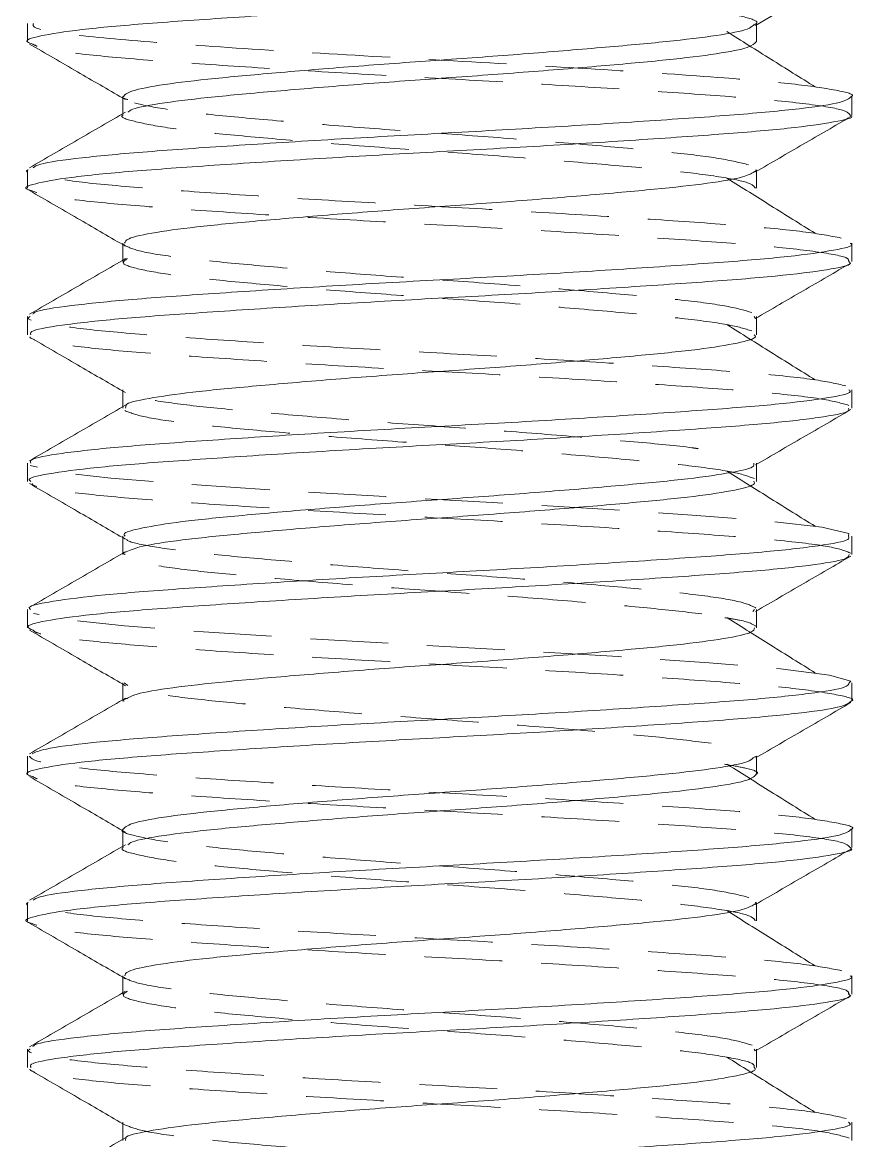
# Model space of a CAD drawing. Header units: feet. Extents: x 3965 to 4565, y 17056 to 17261.
# Drawn here: x 4393.554 to 4396.229, y 17164.138 to 17167.729 of the extents above; entities that cross this region are included whole.
import ezdxf

# ---------------------------------------------------------------- set-up
doc = ezdxf.new("R2010")
doc.units = ezdxf.units.FT
doc.header["$MEASUREMENT"] = 0
doc.linetypes.add('HIDDEN', pattern=[0.375, 0.25, -0.125])

msp = doc.modelspace()

# ---------------------------------------------------------------- linework, layer by layer
at = {"color": 7, "linetype": 'Continuous', "lineweight": 15}
for p, q in [((4395.9079, 17167.7188), (4395.9886, 17167.7657)), ((4393.5711, 17167.7249), (4393.5711, 17167.6662)), ((4395.9116, 17167.6662), (4395.9116, 17167.721)), ((4393.8767, 17167.4898), (4393.8767, 17167.4354)), ((4396.2172, 17167.431), (4396.2172, 17167.4897)), ((4393.5711, 17167.2546), (4393.5711, 17167.1958)), ((4395.9116, 17167.1958), (4395.9116, 17167.2506)), ((4393.8767, 17167.0194), (4393.8767, 17166.965)), ((4396.2172, 17166.9606), (4396.2172, 17167.0194)), ((4393.5711, 17166.7842), (4393.5711, 17166.7254)), ((4395.9116, 17166.7254), (4395.9116, 17166.7802)), ((4393.8767, 17166.5489), (4393.8767, 17166.4946)), ((4396.2172, 17166.4901), (4396.2172, 17166.549)), ((4393.5711, 17166.3138), (4393.5711, 17166.2549)), ((4395.9116, 17166.2549), (4395.9116, 17166.3098)), ((4393.8767, 17166.0785), (4393.8767, 17166.0242)), ((4396.2172, 17166.0197), (4396.2172, 17166.0785)), ((4393.5711, 17165.8433), (4393.5711, 17165.7845)), ((4395.9116, 17165.7845), (4395.9116, 17165.8393)), ((4393.8767, 17165.6081), (4393.8767, 17165.5538)), ((4396.2172, 17165.5493), (4396.2172, 17165.6081)), ((4393.5711, 17165.3729), (4393.5711, 17165.3142)), ((4395.9116, 17165.3141), (4395.9116, 17165.3689)), ((4393.8767, 17165.1377), (4393.8767, 17165.0834)), ((4396.2172, 17165.079), (4396.2172, 17165.1377)), ((4393.5711, 17164.9026), (4393.5711, 17164.8438)), ((4395.9116, 17164.8437), (4395.9116, 17164.8985)), ((4393.8767, 17164.6673), (4393.8767, 17164.613)), ((4396.2172, 17164.6086), (4396.2172, 17164.6674)), ((4393.5711, 17164.4322), (4393.5711, 17164.3733)), ((4395.9116, 17164.3733), (4395.9116, 17164.4281)), ((4393.8767, 17164.1969), (4393.8767, 17164.1426)), ((4396.2172, 17164.1381), (4396.2172, 17164.197))]:
    msp.add_line(p, q, dxfattribs=at)
at = {"color": 7, "linetype": 'HIDDEN', "lineweight": 0}
for p, q in [((4395.9116, 17167.721), (4395.9116, 17167.725)), ((4393.8767, 17167.4853), (4393.885, 17167.4805)), ((4393.8767, 17167.4354), (4393.8767, 17167.431)), ((4395.9116, 17167.2506), (4395.9116, 17167.2546)), ((4395.819, 17167.2267), (4395.8161, 17167.2286)), ((4393.8767, 17167.0149), (4393.885, 17167.0101)), ((4393.8767, 17166.965), (4393.8767, 17166.9606)), ((4395.9076, 17166.778), (4395.904, 17166.7841)), ((4395.9116, 17166.7802), (4395.9116, 17166.7842)), ((4393.8767, 17166.5445), (4393.885, 17166.5397)), ((4393.8767, 17166.4946), (4393.8767, 17166.4901)), ((4393.8851, 17166.4902), (4393.8872, 17166.4995)), ((4395.9021, 17166.3076), (4395.9031, 17166.3137)), ((4395.9116, 17166.3098), (4395.9116, 17166.3137)), ((4395.8178, 17166.2867), (4395.8161, 17166.2877)), ((4393.8767, 17166.0741), (4393.885, 17166.0692)), ((4393.8767, 17166.0242), (4393.8767, 17166.0197)), ((4395.819, 17165.8155), (4395.8161, 17165.8173)), ((4395.8997, 17165.8372), (4395.9051, 17165.8433)), ((4395.9116, 17165.8393), (4395.9116, 17165.8433)), ((4393.8767, 17165.6037), (4393.885, 17165.5988)), ((4393.8927, 17165.5989), (4393.8811, 17165.6081)), ((4393.8767, 17165.5538), (4393.8767, 17165.5493)), ((4395.8196, 17165.3447), (4395.8161, 17165.3469)), ((4395.9002, 17165.3669), (4395.91, 17165.3729)), ((4395.9116, 17165.3689), (4395.9116, 17165.3729)), ((4393.8767, 17165.1333), (4393.885, 17165.1284)), ((4393.8767, 17165.0834), (4393.8767, 17165.0789)), ((4395.8189, 17164.8748), (4395.8161, 17164.8765)), ((4395.9116, 17164.8985), (4395.9116, 17164.9025)), ((4393.8767, 17164.6629), (4393.885, 17164.658)), ((4393.8767, 17164.613), (4393.8767, 17164.6085)), ((4395.907, 17164.4259), (4395.9038, 17164.4321)), ((4395.9116, 17164.4281), (4395.9116, 17164.4321)), ((4393.8767, 17164.1924), (4393.885, 17164.1876)), ((4393.8767, 17164.1426), (4393.8767, 17164.1381)), ((4393.8852, 17164.1381), (4393.8866, 17164.1474))]:
    msp.add_line(p, q, dxfattribs=at)
at = {"color": 7, "linetype": 'HIDDEN', "lineweight": 0, "flags": 128}
for points in [[(4396.2061, 17166.0785), (4396.2078, 17166.0872), (4396.1205, 17166.1073), (4395.9468, 17166.1276), (4395.7051, 17166.1465), (4395.4019, 17166.1667), (4395.0629, 17166.1869), (4394.7196, 17166.2058), (4394.381, 17166.226), (4394.0787, 17166.2462), (4393.838, 17166.2651), (4393.6656, 17166.2853), (4393.5798, 17166.3055), (4393.5798, 17166.3055)], [(4396.2087, 17165.6081), (4396.2143, 17165.6129), (4396.1456, 17165.6328), (4395.9882, 17165.6531), (4395.7595, 17165.6722), (4395.4675, 17165.6921), (4395.133, 17165.7124), (4394.7897, 17165.7314), (4394.448, 17165.7514), (4394.1356, 17165.7718), (4393.882, 17165.7907), (4393.6941, 17165.8107), (4393.5898, 17165.8311), (4393.5898, 17165.8311)]]:
    msp.add_lwpolyline(points, dxfattribs=at)
at = {"color": 7, "linetype": 'HIDDEN', "lineweight": 0}
for points, knots in [([(4395.9, 17167.7189), (4395.9049, 17167.7213), (4395.9227, 17167.7303), (4395.8802, 17167.7457), (4395.7747, 17167.7664), (4395.5848, 17167.7875), (4395.3071, 17167.8119), (4394.953, 17167.8388), (4394.5917, 17167.8642), (4394.2664, 17167.8918), (4394.0262, 17167.9166), (4393.8988, 17167.9378), (4393.897, 17167.9486), (4393.8967, 17167.9508)], [0, 0, 0, 0, 0.032183, 0.11729, 0.203673, 0.28834, 0.402068, 0.516122, 0.628976, 0.743589, 0.855991, 0.970783, 1, 1, 1, 1]), ([(4396.2144, 17167.4897), (4396.2153, 17167.4902), (4396.2302, 17167.4971), (4396.1736, 17167.5105), (4396.0398, 17167.5312), (4395.792, 17167.5523), (4395.4311, 17167.5767), (4394.9707, 17167.6036), (4394.5006, 17167.629), (4394.0788, 17167.6566), (4393.7619, 17167.6814), (4393.5851, 17167.7058), (4393.5886, 17167.7197), (4393.5899, 17167.7249)], [0, 0, 0, 0, 0.005524, 0.089419, 0.174565, 0.258027, 0.370132, 0.482556, 0.593803, 0.706776, 0.817579, 0.930728, 1, 1, 1, 1]), ([(4396.212, 17167.431), (4396.2075, 17167.4365), (4396.1978, 17167.4484), (4396.0723, 17167.4682), (4395.868, 17167.4878), (4395.5942, 17167.5068), (4395.2724, 17167.5275), (4394.9241, 17167.5471), (4394.5738, 17167.5662), (4394.2459, 17167.5869), (4393.9622, 17167.6063), (4393.7463, 17167.6255), (4393.6138, 17167.6439), (4393.5952, 17167.6546), (4393.5879, 17167.6588)], [0, 0, 0, 0, 0.074469, 0.162243, 0.248856, 0.334866, 0.422648, 0.509193, 0.595264, 0.683053, 0.769528, 0.855663, 0.943457, 1, 1, 1, 1]), ([(4393.8931, 17167.4806), (4393.8828, 17167.4834), (4393.8719, 17167.4865), (4393.8773, 17167.4895), (4393.8776, 17167.4897)], [0, 0, 0, 0, 0.939381, 1, 1, 1, 1]), ([(4395.8857, 17167.2713), (4395.8585, 17167.2781), (4395.8045, 17167.2917), (4395.642, 17167.3114), (4395.4328, 17167.3304), (4395.185, 17167.3511), (4394.9172, 17167.3707), (4394.6478, 17167.3898), (4394.3953, 17167.4105), (4394.1787, 17167.4299), (4394.0066, 17167.4491), (4393.945, 17167.4628), (4393.914, 17167.4697)], [0, 0, 0, 0, 0.101011, 0.200682, 0.299654, 0.400675, 0.500266, 0.599309, 0.700338, 0.799848, 0.898966, 1, 1, 1, 1]), ([(4395.9076, 17167.1958), (4395.9042, 17167.2013), (4395.8968, 17167.2132), (4395.8002, 17167.233), (4395.6431, 17167.2526), (4395.4325, 17167.2716), (4395.185, 17167.2923), (4394.9172, 17167.3119), (4394.6478, 17167.331), (4394.3954, 17167.3516), (4394.1782, 17167.3711), (4394.0083, 17167.3903), (4393.908, 17167.411), (4393.8658, 17167.4241), (4393.8774, 17167.4308), (4393.8777, 17167.431)], [0, 0, 0, 0, 0.072179, 0.157175, 0.241042, 0.324322, 0.409326, 0.493127, 0.576467, 0.661478, 0.74521, 0.828613, 0.913628, 0.99729, 1, 1, 1, 1]), ([(4396.1834, 17167.0361), (4396.1481, 17167.0429), (4396.0779, 17167.0565), (4395.8665, 17167.0762), (4395.5946, 17167.0952), (4395.2723, 17167.1159), (4394.9241, 17167.1355), (4394.5739, 17167.1546), (4394.2456, 17167.1752), (4393.9632, 17167.1947), (4393.7423, 17167.2139), (4393.6118, 17167.2346), (4393.5571, 17167.2477), (4393.5721, 17167.2544), (4393.5726, 17167.2546)], [0, 0, 0, 0, 0.091596, 0.181982, 0.271738, 0.363343, 0.453658, 0.543477, 0.63509, 0.72533, 0.815218, 0.906835, 0.997, 1, 1, 1, 1]), ([(4395.9033, 17167.2487), (4395.907, 17167.2498), (4395.9135, 17167.2518), (4395.9095, 17167.2537), (4395.9077, 17167.2545)], [0, 0, 0, 0, 0.575205, 1, 1, 1, 1]), ([(4396.2072, 17166.9606), (4396.2073, 17166.9648), (4396.2077, 17166.9753), (4396.1039, 17166.9936), (4395.9161, 17167.0136), (4395.6543, 17167.0323), (4395.3408, 17167.0529), (4394.9958, 17167.0729), (4394.644, 17167.0917), (4394.3095, 17167.1122), (4394.0152, 17167.1322), (4393.784, 17167.1509), (4393.6283, 17167.1706), (4393.5974, 17167.1829), (4393.5832, 17167.1885)], [0, 0, 0, 0, 0.056745, 0.144366, 0.231452, 0.317102, 0.404748, 0.49178, 0.577461, 0.66513, 0.752106, 0.837821, 0.925511, 1, 1, 1, 1]), ([(4395.8965, 17166.7968), (4395.8741, 17166.8036), (4395.8294, 17166.8171), (4395.6788, 17166.8372), (4395.4791, 17166.8559), (4395.2375, 17166.8765), (4394.9724, 17166.8965), (4394.7017, 17166.9152), (4394.4445, 17166.9358), (4394.2183, 17166.9558), (4394.04, 17166.9745), (4393.9158, 17166.9952), (4393.891, 17167.0084), (4393.8786, 17167.015)], [0, 0, 0, 0, 0.091688, 0.182813, 0.272428, 0.364143, 0.455211, 0.544859, 0.636597, 0.727607, 0.81729, 0.90905, 1, 1, 1, 1]), ([(4395.8965, 17166.738), (4395.8741, 17166.7448), (4395.8294, 17166.7583), (4395.6788, 17166.7784), (4395.4791, 17166.7971), (4395.2375, 17166.8177), (4394.9724, 17166.8377), (4394.7018, 17166.8564), (4394.4444, 17166.877), (4394.2186, 17166.897), (4394.0388, 17166.9158), (4393.9206, 17166.9364), (4393.8667, 17166.9544), (4393.8844, 17166.9653), (4393.8917, 17166.9699)], [0, 0, 0, 0, 0.086116, 0.171704, 0.255874, 0.342015, 0.427549, 0.511749, 0.597912, 0.683392, 0.767626, 0.85381, 0.939233, 1, 1, 1, 1]), ([(4396.1975, 17166.5616), (4396.1684, 17166.5684), (4396.1103, 17166.5819), (4395.9144, 17166.602), (4395.6547, 17166.6207), (4395.3406, 17166.6413), (4394.9958, 17166.6613), (4394.644, 17166.68), (4394.3093, 17166.7006), (4394.016, 17166.7206), (4393.7812, 17166.7394), (4393.631, 17166.76), (4393.5637, 17166.7748), (4393.5767, 17166.7827), (4393.5792, 17166.7842)], [0, 0, 0, 0, 0.089791, 0.179033, 0.266803, 0.35662, 0.445807, 0.533609, 0.623449, 0.712579, 0.800415, 0.890277, 0.979348, 1, 1, 1, 1]), ([(4396.2078, 17166.4988), (4396.1849, 17166.5055), (4396.1391, 17166.5189), (4395.9594, 17166.5393), (4395.7128, 17166.5579), (4395.4078, 17166.5783), (4395.0674, 17166.5986), (4394.7151, 17166.6172), (4394.3748, 17166.6376), (4394.0716, 17166.6579), (4393.8225, 17166.6765), (4393.6575, 17166.6969), (4393.5772, 17166.711), (4393.58, 17166.7178), (4393.5801, 17166.7182)], [0, 0, 0, 0, 0.090894, 0.181884, 0.270899, 0.361836, 0.452786, 0.541801, 0.632777, 0.723686, 0.812704, 0.903719, 0.994584, 1, 1, 1, 1]), ([(4395.7237, 17166.3597), (4395.7172, 17166.3608), (4395.6683, 17166.3684), (4395.5199, 17166.3815), (4395.2902, 17166.4019), (4395.0271, 17166.4222), (4394.7564, 17166.4408), (4394.4949, 17166.4612), (4394.261, 17166.4815), (4394.0722, 17166.5001), (4393.936, 17166.5204), (4393.9018, 17166.5336), (4393.885, 17166.5401)], [0, 0, 0, 0, 0.01654, 0.124558, 0.234918, 0.345294, 0.453312, 0.56372, 0.674046, 0.782068, 0.892523, 1, 1, 1, 1]), ([(4395.9044, 17166.2636), (4395.8868, 17166.2703), (4395.8516, 17166.2837), (4395.7134, 17166.3041), (4395.5237, 17166.3227), (4395.2892, 17166.3431), (4395.0274, 17166.3634), (4394.7564, 17166.382), (4394.4949, 17166.4024), (4394.261, 17166.4227), (4394.0721, 17166.4413), (4393.935, 17166.4618), (4393.9005, 17166.4752), (4393.8833, 17166.4819)], [0, 0, 0, 0, 0.091391, 0.182879, 0.272373, 0.363807, 0.455255, 0.544748, 0.636223, 0.727629, 0.817125, 0.908638, 1, 1, 1, 1]), ([(4396.2143, 17166.0245), (4396.1977, 17166.0311), (4396.1643, 17166.0443), (4396.0014, 17166.0649), (4395.7685, 17166.0837), (4395.4734, 17166.1036), (4395.1385, 17166.1242), (4394.7866, 17166.1429), (4394.4419, 17166.163), (4394.1293, 17166.1835), (4393.8678, 17166.2022), (4393.6841, 17166.2223), (4393.5888, 17166.2379), (4393.5868, 17166.246), (4393.5863, 17166.2477)], [0, 0, 0, 0, 0.08888, 0.178495, 0.266082, 0.355019, 0.444612, 0.532166, 0.621159, 0.710727, 0.798253, 0.887299, 0.97684, 1, 1, 1, 1]), ([(4395.9094, 17165.8481), (4395.8966, 17165.8547), (4395.871, 17165.8679), (4395.7457, 17165.8885), (4395.5666, 17165.9073), (4395.3397, 17165.9272), (4395.0821, 17165.9478), (4394.8114, 17165.9665), (4394.5463, 17165.9866), (4394.306, 17166.0071), (4394.1046, 17166.0258), (4393.9642, 17166.0459), (4393.892, 17166.0608), (4393.8897, 17166.0683), (4393.8894, 17166.0693)], [0, 0, 0, 0, 0.089712, 0.180169, 0.268569, 0.358339, 0.448774, 0.537141, 0.626967, 0.717377, 0.805715, 0.895595, 0.985978, 1, 1, 1, 1]), ([(4393.8845, 17166.0198), (4393.8803, 17166.022), (4393.8747, 17166.0249), (4393.8852, 17166.0279), (4393.8878, 17166.0287)], [0, 0, 0, 0, 0.751541, 1, 1, 1, 1]), ([(4395.7356, 17165.8295), (4395.6803, 17165.8358), (4395.5689, 17165.8485), (4395.339, 17165.8684), (4395.0822, 17165.889), (4394.8113, 17165.9077), (4394.5465, 17165.9278), (4394.3055, 17165.9483), (4394.1066, 17165.967), (4393.9569, 17165.9872), (4393.913, 17166.0007), (4393.891, 17166.0075)], [0, 0, 0, 0, 0.109704, 0.221107, 0.333335, 0.442998, 0.554472, 0.666669, 0.776296, 0.887837, 1, 1, 1, 1]), ([(4395.9094, 17165.7893), (4395.8999, 17165.7959), (4395.8866, 17165.805), (4395.8264, 17165.8144), (4395.8095, 17165.8171)], [0, 0, 0, 0, 0.718003, 1, 1, 1, 1]), ([(4396.215, 17165.5493), (4396.2157, 17165.5496), (4396.2307, 17165.5564), (4396.175, 17165.5697), (4396.0429, 17165.5904), (4395.8208, 17165.6095), (4395.5375, 17165.629), (4395.2087, 17165.6497), (4394.8583, 17165.6688), (4394.5102, 17165.6883), (4394.1892, 17165.709), (4393.9158, 17165.728), (4393.7148, 17165.7477), (4393.6014, 17165.7648), (4393.5918, 17165.7742), (4393.5888, 17165.7772)], [0, 0, 0, 0, 0.004284, 0.090737, 0.178531, 0.264627, 0.35115, 0.438938, 0.524971, 0.611565, 0.699344, 0.785319, 0.87198, 0.959749, 1, 1, 1, 1]), ([(4393.881, 17165.5493), (4393.8793, 17165.5503), (4393.8738, 17165.5533), (4393.8846, 17165.5564), (4393.8921, 17165.5585)], [0, 0, 0, 0, 0.31195, 1, 1, 1, 1]), ([(4395.7652, 17165.4139), (4395.7135, 17165.4203), (4395.6099, 17165.4332), (4395.3881, 17165.4526), (4395.1363, 17165.4733), (4394.8665, 17165.4924), (4394.599, 17165.5119), (4394.3516, 17165.5326), (4394.1432, 17165.5516), (4393.9816, 17165.5713), (4393.9284, 17165.585), (4393.9016, 17165.5918)], [0, 0, 0, 0, 0.1102024, 0.2209562, 0.3333347, 0.4434571, 0.5542998, 0.6666679, 0.7767153, 0.8876445, 1, 1, 1, 1]), ([(4396.215, 17165.1377), (4396.2157, 17165.138), (4396.2307, 17165.1448), (4396.175, 17165.1581), (4396.0429, 17165.1788), (4395.8208, 17165.1979), (4395.5375, 17165.2174), (4395.2087, 17165.2381), (4394.8583, 17165.2572), (4394.5103, 17165.2767), (4394.1891, 17165.2974), (4393.9162, 17165.3164), (4393.7132, 17165.3361), (4393.5896, 17165.3557), (4393.5808, 17165.3675), (4393.5769, 17165.3729)], [0, 0, 0, 0, 0.0041485, 0.0878586, 0.1728672, 0.2562313, 0.3400103, 0.425013, 0.5083167, 0.5921629, 0.6771576, 0.7604047, 0.8443161, 0.9293013, 1, 1, 1, 1]), ([(4395.9101, 17165.3142), (4395.9106, 17165.3145), (4395.922, 17165.3212), (4395.8927, 17165.3319), (4395.8317, 17165.3427), (4395.8087, 17165.3468)], [0, 0, 0, 0, 0.028096, 0.633075, 1, 1, 1, 1]), ([(4396.2114, 17165.079), (4396.2074, 17165.0844), (4396.1987, 17165.0962), (4396.0751, 17165.1158), (4395.872, 17165.1354), (4395.5992, 17165.1545), (4395.278, 17165.1751), (4394.93, 17165.1947), (4394.5795, 17165.2138), (4394.251, 17165.2345), (4393.9664, 17165.254), (4393.7492, 17165.2731), (4393.6149, 17165.2916), (4393.5954, 17165.3025), (4393.5877, 17165.3068)], [0, 0, 0, 0, 0.073012, 0.160779, 0.247436, 0.333407, 0.421184, 0.507774, 0.593803, 0.681588, 0.768109, 0.854201, 0.941991, 1, 1, 1, 1]), ([(4395.8867, 17164.9189), (4395.8599, 17164.9257), (4395.8067, 17164.9393), (4395.6451, 17164.9591), (4395.4367, 17164.978), (4395.1893, 17164.9987), (4394.9217, 17165.0183), (4394.6522, 17165.0374), (4394.3994, 17165.0581), (4394.1815, 17165.0776), (4394.0106, 17165.0967), (4393.9091, 17165.1174), (4393.8662, 17165.1306), (4393.8777, 17165.1374), (4393.8781, 17165.1377)], [0, 0, 0, 0, 0.091495, 0.181829, 0.271444, 0.36295, 0.453213, 0.54289, 0.634404, 0.724595, 0.814336, 0.905857, 0.995973, 1, 1, 1, 1]), ([(4395.9072, 17164.8438), (4395.9042, 17164.8491), (4395.8974, 17164.861), (4395.8023, 17164.8806), (4395.6462, 17164.9002), (4395.4364, 17164.9192), (4395.1894, 17164.9399), (4394.9217, 17164.9595), (4394.6522, 17164.9786), (4394.3994, 17164.9992), (4394.1815, 17165.0188), (4394.0106, 17165.0379), (4393.9091, 17165.0586), (4393.8662, 17165.0719), (4393.8777, 17165.0786), (4393.8783, 17165.0789)], [0, 0, 0, 0, 0.070769, 0.155758, 0.239669, 0.322913, 0.407912, 0.491757, 0.575058, 0.660065, 0.743843, 0.827203, 0.912216, 0.995925, 1, 1, 1, 1]), ([(4396.1847, 17164.6837), (4396.1499, 17164.6905), (4396.0807, 17164.7041), (4395.8706, 17164.7239), (4395.5996, 17164.7428), (4395.2779, 17164.7635), (4394.93, 17164.7831), (4394.5796, 17164.8022), (4394.2508, 17164.8228), (4393.9675, 17164.8424), (4393.7453, 17164.8615), (4393.6132, 17164.8822), (4393.5576, 17164.8954), (4393.5725, 17164.9022), (4393.5732, 17164.9026)], [0, 0, 0, 0, 0.0914506, 0.1817458, 0.2713261, 0.3627871, 0.4530121, 0.5426532, 0.6341227, 0.7242753, 0.8139816, 0.9054573, 0.9955359, 1, 1, 1, 1]), ([(4395.9037, 17164.8966), (4395.907, 17164.8977), (4395.9134, 17164.8996), (4395.9093, 17164.9016), (4395.9073, 17164.9025)], [0, 0, 0, 0, 0.519852, 1, 1, 1, 1]), ([(4396.2069, 17164.6086), (4396.2073, 17164.6126), (4396.2084, 17164.6231), (4396.1063, 17164.6412), (4395.9199, 17164.6613), (4395.6591, 17164.68), (4395.3463, 17164.7005), (4395.0017, 17164.7205), (4394.6498, 17164.7393), (4394.3149, 17164.7598), (4394.0197, 17164.7798), (4393.7873, 17164.7986), (4393.6295, 17164.8184), (4393.5975, 17164.8307), (4393.5827, 17164.8365)], [0, 0, 0, 0, 0.0552903, 0.1428933, 0.2300117, 0.3156425, 0.4032715, 0.4903376, 0.5759961, 0.6636494, 0.7506612, 0.8363514, 0.9240269, 1, 1, 1, 1]), ([(4395.8973, 17164.4444), (4395.8753, 17164.4512), (4395.8313, 17164.4647), (4395.6817, 17164.4849), (4395.4828, 17164.5036), (4395.2418, 17164.5241), (4394.9769, 17164.5441), (4394.7062, 17164.5629), (4394.4486, 17164.5834), (4394.2217, 17164.6034), (4394.0426, 17164.6222), (4393.9173, 17164.6428), (4393.8916, 17164.656), (4393.8789, 17164.6626)], [0, 0, 0, 0, 0.091668, 0.182826, 0.272421, 0.364116, 0.45522, 0.544844, 0.636564, 0.727611, 0.817269, 0.909012, 1, 1, 1, 1]), ([(4395.9038, 17164.3733), (4395.9041, 17164.3774), (4395.9049, 17164.3878), (4395.8264, 17164.406), (4395.683, 17164.4261), (4395.4825, 17164.4448), (4395.2419, 17164.4653), (4394.9769, 17164.4853), (4394.7062, 17164.5041), (4394.4485, 17164.5246), (4394.2221, 17164.5446), (4394.0414, 17164.5634), (4393.922, 17164.584), (4393.8669, 17164.6021), (4393.8842, 17164.6132), (4393.8915, 17164.6178)], [0, 0, 0, 0, 0.051532, 0.133075, 0.214166, 0.293866, 0.375434, 0.456476, 0.536202, 0.617792, 0.698784, 0.778539, 0.86015, 0.941089, 1, 1, 1, 1]), ([(4396.1985, 17164.2092), (4396.1699, 17164.216), (4396.1128, 17164.2295), (4395.9182, 17164.2497), (4395.6596, 17164.2683), (4395.3462, 17164.2889), (4395.0017, 17164.3089), (4394.6499, 17164.3277), (4394.3147, 17164.3482), (4394.0204, 17164.3682), (4393.7846, 17164.387), (4393.6328, 17164.4076), (4393.5643, 17164.4226), (4393.577, 17164.4306), (4393.5796, 17164.4322)], [0, 0, 0, 0, 0.08964, 0.178784, 0.266406, 0.356073, 0.445164, 0.532814, 0.622505, 0.711541, 0.799223, 0.888938, 0.977915, 1, 1, 1, 1]), ([(4396.2085, 17164.1464), (4396.1861, 17164.1531), (4396.1413, 17164.1665), (4395.963, 17164.187), (4395.7175, 17164.2056), (4395.4132, 17164.2259), (4395.0733, 17164.2462), (4394.7209, 17164.2649), (4394.3803, 17164.2852), (4394.0762, 17164.3055), (4393.8261, 17164.3242), (4393.6595, 17164.3445), (4393.5781, 17164.3587), (4393.5806, 17164.3657), (4393.5808, 17164.3662)], [0, 0, 0, 0, 0.09073, 0.18161, 0.270496, 0.361269, 0.452111, 0.540993, 0.631808, 0.72261, 0.811493, 0.902347, 0.993107, 1, 1, 1, 1]), ([(4395.905, 17163.97), (4395.8878, 17163.9767), (4395.8533, 17163.9901), (4395.7162, 17164.0106), (4395.5273, 17164.0292), (4395.2934, 17164.0495), (4395.0319, 17164.0698), (4394.7609, 17164.0885), (4394.4991, 17164.1088), (4394.2646, 17164.1291), (4394.0749, 17164.1477), (4393.9373, 17164.1681), (4393.9023, 17164.1814), (4393.885, 17164.1879)], [0, 0, 0, 0, 0.091505, 0.183162, 0.272799, 0.364348, 0.455966, 0.5456, 0.637191, 0.728768, 0.818402, 0.910034, 1, 1, 1, 1])]:
    msp.add_open_spline(points, degree=3, knots=knots, dxfattribs=at)
at = {"color": 7, "linetype": 'Continuous', "lineweight": 15}
for points, knots in [([(4393.5879, 17167.6588), (4393.5811, 17167.6611), (4393.5549, 17167.6698), (4393.6028, 17167.6848), (4393.7309, 17167.7055), (4393.9456, 17167.7249), (4394.2258, 17167.7441), (4394.4456, 17167.7585), (4394.568, 17167.7654), (4394.5737, 17167.7657)], [0, 0, 0, 0, 0.0637201, 0.2476819, 0.4350406, 0.6192665, 0.8033823, 0.990743, 1, 1, 1, 1]), ([(4393.8776, 17167.4897), (4393.8835, 17167.4959), (4393.8956, 17167.5086), (4394.0012, 17167.5291), (4394.1644, 17167.5484), (4394.3794, 17167.5677), (4394.6298, 17167.5884), (4394.8987, 17167.6077), (4395.1672, 17167.627), (4395.4166, 17167.6477), (4395.6305, 17167.6669), (4395.7906, 17167.6864), (4395.8858, 17167.7045), (4395.8961, 17167.7149), (4395.9, 17167.7189)], [0, 0, 0, 0, 0.083236, 0.170499, 0.256297, 0.342044, 0.429308, 0.515032, 0.600853, 0.688116, 0.773768, 0.859663, 0.946923, 1, 1, 1, 1]), ([(4396.0993, 17167.5217), (4396.0519, 17167.5512), (4395.9572, 17167.6103), (4395.8631, 17167.6694), (4395.8161, 17167.699)], [0, 0, 0, 0, 0.500047, 1, 1, 1, 1]), ([(4393.5775, 17167.6591), (4393.6288, 17167.6293), (4393.7286, 17167.5714), (4393.8282, 17167.5135), (4393.8767, 17167.4853)], [0, 0, 0, 0, 0.514251, 1, 1, 1, 1]), ([(4393.8933, 17167.4403), (4393.897, 17167.4434), (4393.9084, 17167.453), (4394.0026, 17167.4703), (4394.1641, 17167.4896), (4394.3796, 17167.5089), (4394.6298, 17167.5296), (4394.8987, 17167.5489), (4395.1672, 17167.5682), (4395.4166, 17167.5889), (4395.6302, 17167.6081), (4395.7915, 17167.6276), (4395.8941, 17167.6478), (4395.9046, 17167.6603), (4395.9096, 17167.6662)], [0, 0, 0, 0, 0.042425, 0.130955, 0.217998, 0.304989, 0.393519, 0.480487, 0.567553, 0.656083, 0.742978, 0.830119, 0.918645, 1, 1, 1, 1]), ([(4393.5887, 17167.262), (4393.5942, 17167.2658), (4393.6092, 17167.276), (4393.7344, 17167.2939), (4393.945, 17167.3132), (4394.225, 17167.3325), (4394.5504, 17167.3532), (4394.9, 17167.3725), (4395.2492, 17167.3918), (4395.5736, 17167.4125), (4395.8513, 17167.4317), (4396.0609, 17167.4512), (4396.1942, 17167.4714), (4396.2079, 17167.4838), (4396.2144, 17167.4897)], [0, 0, 0, 0, 0.050314, 0.138135, 0.224487, 0.310788, 0.39861, 0.484888, 0.571264, 0.659085, 0.745291, 0.831741, 0.919558, 1, 1, 1, 1]), ([(4393.5832, 17167.1885), (4393.5798, 17167.1895), (4393.5525, 17167.197), (4393.5882, 17167.2102), (4393.6964, 17167.2309), (4393.8968, 17167.2507), (4394.1636, 17167.2696), (4394.4817, 17167.2902), (4394.8283, 17167.31), (4395.1795, 17167.3289), (4395.5111, 17167.3496), (4395.799, 17167.3693), (4396.0269, 17167.3882), (4396.1674, 17167.4089), (4396.228, 17167.4229), (4396.2136, 17167.4302), (4396.212, 17167.431)], [0, 0, 0, 0, 0.01167, 0.092174, 0.174516, 0.256061, 0.336605, 0.418962, 0.50045, 0.581037, 0.663408, 0.744836, 0.82547, 0.907853, 0.989221, 1, 1, 1, 1]), ([(4393.8851, 17167.4403), (4393.8339, 17167.4106), (4393.7314, 17167.351), (4393.6289, 17167.2915), (4393.5777, 17167.2618)], [0, 0, 0, 0, 0.499708, 1, 1, 1, 1]), ([(4395.9079, 17167.2484), (4395.959, 17167.2781), (4396.061, 17167.3373), (4396.1631, 17167.3965), (4396.2142, 17167.4261)], [0, 0, 0, 0, 0.499893, 1, 1, 1, 1]), ([(4393.8828, 17167.0193), (4393.8842, 17167.0242), (4393.8875, 17167.0354), (4393.9755, 17167.0545), (4394.1264, 17167.0743), (4394.3325, 17167.0932), (4394.5769, 17167.1138), (4394.8435, 17167.1336), (4395.1136, 17167.1525), (4395.3684, 17167.1731), (4395.5907, 17167.1929), (4395.7629, 17167.2118), (4395.8756, 17167.2313), (4395.8947, 17167.2433), (4395.9033, 17167.2487)], [0, 0, 0, 0, 0.065584, 0.152726, 0.23902, 0.324251, 0.41141, 0.497643, 0.58292, 0.670093, 0.756263, 0.841589, 0.928775, 1, 1, 1, 1]), ([(4396.0993, 17167.0513), (4396.0519, 17167.0808), (4395.9582, 17167.1393), (4395.8651, 17167.1978), (4395.819, 17167.2267)], [0, 0, 0, 0, 0.505232, 1, 1, 1, 1]), ([(4393.5775, 17167.1886), (4393.6288, 17167.1589), (4393.7286, 17167.101), (4393.8282, 17167.0431), (4393.8767, 17167.0149)], [0, 0, 0, 0, 0.514251, 1, 1, 1, 1]), ([(4393.5883, 17166.7916), (4393.59, 17166.794), (4393.5961, 17166.8028), (4393.7015, 17166.8193), (4393.8954, 17166.8391), (4394.1639, 17166.858), (4394.4816, 17166.8786), (4394.8283, 17166.8984), (4395.1794, 17166.9173), (4395.5111, 17166.9379), (4395.799, 17166.9577), (4396.0269, 17166.9766), (4396.1674, 17166.9973), (4396.228, 17167.0113), (4396.2136, 17167.0186), (4396.212, 17167.0194)], [0, 0, 0, 0, 0.032627, 0.120369, 0.207263, 0.29309, 0.38085, 0.467682, 0.553555, 0.64133, 0.728099, 0.814022, 0.901809, 0.988513, 1, 1, 1, 1]), ([(4393.8851, 17166.9699), (4393.8339, 17166.9402), (4393.7314, 17166.8806), (4393.6289, 17166.8211), (4393.5777, 17166.7914)], [0, 0, 0, 0, 0.499708, 1, 1, 1, 1]), ([(4393.5821, 17166.7254), (4393.5806, 17166.7289), (4393.5761, 17166.7388), (4393.67, 17166.7563), (4393.8492, 17166.7765), (4394.1047, 17166.7951), (4394.4138, 17166.8156), (4394.7567, 17166.8358), (4395.1088, 17166.8544), (4395.4464, 17166.8749), (4395.7449, 17166.8951), (4395.9864, 17166.9137), (4396.1461, 17166.9343), (4396.2209, 17166.95), (4396.2099, 17166.9585), (4396.2072, 17166.9606)], [0, 0, 0, 0, 0.046396, 0.131138, 0.215665, 0.298533, 0.383307, 0.467789, 0.550672, 0.635476, 0.719912, 0.802812, 0.887644, 0.972032, 1, 1, 1, 1]), ([(4395.9079, 17166.778), (4395.959, 17166.8076), (4396.061, 17166.8669), (4396.1631, 17166.9261), (4396.2142, 17166.9557)], [0, 0, 0, 0, 0.499893, 1, 1, 1, 1]), ([(4396.0993, 17166.5809), (4396.0519, 17166.6104), (4395.9572, 17166.6695), (4395.8631, 17166.7286), (4395.8161, 17166.7582)], [0, 0, 0, 0, 0.500047, 1, 1, 1, 1]), ([(4393.5775, 17166.7182), (4393.6288, 17166.6885), (4393.7286, 17166.6306), (4393.8282, 17166.5727), (4393.8767, 17166.5445)], [0, 0, 0, 0, 0.514251, 1, 1, 1, 1]), ([(4393.8872, 17166.4995), (4393.8872, 17166.4999), (4393.888, 17166.5068), (4393.9554, 17166.5211), (4394.0898, 17166.5413), (4394.2872, 17166.5599), (4394.5247, 17166.5804), (4394.7884, 17166.6006), (4395.0592, 17166.6192), (4395.3188, 17166.6397), (4395.5484, 17166.6599), (4395.7342, 17166.6785), (4395.8569, 17166.699), (4395.9145, 17166.7148), (4395.906, 17166.7233), (4395.9039, 17166.7254)], [0, 0, 0, 0, 0.005958, 0.094303, 0.182424, 0.268806, 0.357185, 0.445259, 0.531657, 0.620067, 0.708092, 0.794509, 0.882948, 0.970923, 1, 1, 1, 1]), ([(4393.5821, 17166.3138), (4393.5806, 17166.3173), (4393.5761, 17166.3272), (4393.67, 17166.3447), (4393.8492, 17166.3649), (4394.1047, 17166.3835), (4394.4138, 17166.404), (4394.7567, 17166.4242), (4395.1088, 17166.4428), (4395.4464, 17166.4633), (4395.7449, 17166.4835), (4395.9864, 17166.5021), (4396.1461, 17166.5226), (4396.2209, 17166.5384), (4396.2099, 17166.5469), (4396.2072, 17166.549)], [0, 0, 0, 0, 0.046396, 0.131138, 0.215665, 0.298533, 0.383307, 0.467789, 0.550672, 0.635476, 0.719912, 0.802812, 0.887644, 0.972032, 1, 1, 1, 1]), ([(4393.5814, 17166.2549), (4393.5786, 17166.2571), (4393.568, 17166.2658), (4393.6442, 17166.2816), (4393.8054, 17166.3021), (4394.0479, 17166.3208), (4394.3473, 17166.341), (4394.6853, 17166.3614), (4395.0375, 17166.3801), (4395.38, 17166.4003), (4395.6883, 17166.4207), (4395.9428, 17166.4394), (4396.1206, 17166.4596), (4396.2129, 17166.477), (4396.2078, 17166.4868), (4396.2061, 17166.4901)], [0, 0, 0, 0, 0.029361, 0.113781, 0.198594, 0.281483, 0.36595, 0.450734, 0.533607, 0.618119, 0.702872, 0.785733, 0.870288, 0.955009, 1, 1, 1, 1]), ([(4393.8851, 17166.4995), (4393.8339, 17166.4697), (4393.7314, 17166.4102), (4393.6289, 17166.3507), (4393.5777, 17166.321)], [0, 0, 0, 0, 0.499708, 1, 1, 1, 1]), ([(4395.9079, 17166.3076), (4395.959, 17166.3372), (4396.061, 17166.3965), (4396.1631, 17166.4557), (4396.2142, 17166.4853)], [0, 0, 0, 0, 0.499893, 1, 1, 1, 1]), ([(4393.8845, 17166.0785), (4393.8824, 17166.0807), (4393.8742, 17166.0894), (4393.9328, 17166.1052), (4394.0568, 17166.1257), (4394.2433, 17166.1444), (4394.4736, 17166.1646), (4394.7335, 17166.185), (4395.0044, 17166.2037), (4395.2678, 17166.2239), (4395.5048, 17166.2443), (4395.701, 17166.263), (4395.8358, 17166.2832), (4395.9033, 17166.2984), (4395.9023, 17166.3062), (4395.9021, 17166.3076)], [0, 0, 0, 0, 0.030244, 0.116994, 0.204151, 0.289319, 0.376118, 0.463244, 0.548397, 0.635242, 0.722336, 0.807476, 0.894366, 0.981426, 1, 1, 1, 1]), ([(4396.0993, 17166.1105), (4396.0519, 17166.14), (4395.9577, 17166.1987), (4395.8642, 17166.2575), (4395.8178, 17166.2867)], [0, 0, 0, 0, 0.503027, 1, 1, 1, 1]), ([(4393.5775, 17166.2478), (4393.6288, 17166.2181), (4393.7286, 17166.1602), (4393.8282, 17166.1022), (4393.8767, 17166.0741)], [0, 0, 0, 0, 0.514251, 1, 1, 1, 1]), ([(4393.8878, 17166.0287), (4393.9015, 17166.0346), (4393.9308, 17166.0471), (4394.0587, 17166.0669), (4394.2428, 17166.0856), (4394.4737, 17166.1058), (4394.7335, 17166.1262), (4395.0044, 17166.1449), (4395.2678, 17166.1651), (4395.5049, 17166.1855), (4395.7006, 17166.2042), (4395.8373, 17166.2244), (4395.9084, 17166.2418), (4395.9045, 17166.2516), (4395.9031, 17166.255)], [0, 0, 0, 0, 0.077814, 0.166048, 0.25227, 0.340141, 0.428345, 0.51455, 0.602469, 0.69064, 0.776833, 0.864797, 0.952934, 1, 1, 1, 1]), ([(4393.5814, 17165.8433), (4393.5786, 17165.8455), (4393.568, 17165.8542), (4393.6442, 17165.87), (4393.8054, 17165.8905), (4394.0479, 17165.9092), (4394.3473, 17165.9293), (4394.6853, 17165.9498), (4395.0375, 17165.9685), (4395.38, 17165.9887), (4395.6883, 17166.0091), (4395.9428, 17166.0278), (4396.1206, 17166.048), (4396.2129, 17166.0653), (4396.2078, 17166.0751), (4396.2061, 17166.0785)], [0, 0, 0, 0, 0.029361, 0.113781, 0.198594, 0.281483, 0.36595, 0.450734, 0.533607, 0.618119, 0.702872, 0.785733, 0.870288, 0.955009, 1, 1, 1, 1]), ([(4393.8851, 17166.0291), (4393.8339, 17165.9993), (4393.7314, 17165.9398), (4393.6289, 17165.8803), (4393.5777, 17165.8505)], [0, 0, 0, 0, 0.499708, 1, 1, 1, 1]), ([(4393.5888, 17165.7772), (4393.5809, 17165.7806), (4393.5578, 17165.7904), (4393.6198, 17165.807), (4393.7653, 17165.8277), (4393.9934, 17165.8466), (4394.2825, 17165.8663), (4394.6146, 17165.887), (4394.9658, 17165.9058), (4395.3123, 17165.9257), (4395.6294, 17165.9463), (4395.8963, 17165.9651), (4396.0911, 17165.985), (4396.2037, 17166.0039), (4396.2072, 17166.015), (4396.2087, 17166.0197)], [0, 0, 0, 0, 0.042861, 0.124255, 0.206618, 0.287207, 0.368661, 0.45101, 0.531555, 0.613067, 0.695401, 0.775906, 0.857474, 0.939791, 1, 1, 1, 1]), ([(4395.9079, 17165.8372), (4395.959, 17165.8668), (4396.061, 17165.9261), (4396.1631, 17165.9853), (4396.2142, 17166.0149)], [0, 0, 0, 0, 0.499893, 1, 1, 1, 1]), ([(4396.0993, 17165.6401), (4396.0519, 17165.6696), (4395.9582, 17165.7281), (4395.8651, 17165.7866), (4395.819, 17165.8155)], [0, 0, 0, 0, 0.505311, 1, 1, 1, 1]), ([(4393.5775, 17165.7774), (4393.6288, 17165.7477), (4393.7286, 17165.6898), (4393.8282, 17165.6318), (4393.8767, 17165.6037)], [0, 0, 0, 0, 0.514251, 1, 1, 1, 1]), ([(4393.8921, 17165.5585), (4393.8997, 17165.5629), (4393.9188, 17165.5739), (4394.0282, 17165.5925), (4394.2008, 17165.6114), (4394.4239, 17165.6311), (4394.6791, 17165.6518), (4394.9493, 17165.6706), (4395.2157, 17165.6904), (4395.4596, 17165.7111), (4395.6649, 17165.7299), (4395.8147, 17165.7498), (4395.9013, 17165.7687), (4395.904, 17165.7798), (4395.9052, 17165.7845)], [0, 0, 0, 0, 0.059317, 0.147765, 0.234302, 0.321771, 0.410205, 0.496694, 0.584225, 0.672643, 0.759088, 0.846681, 0.93508, 1, 1, 1, 1]), ([(4393.5858, 17165.3803), (4393.5968, 17165.3853), (4393.6222, 17165.3969), (4393.7678, 17165.4161), (4393.9927, 17165.435), (4394.2827, 17165.4547), (4394.6145, 17165.4754), (4394.9659, 17165.4942), (4395.3123, 17165.514), (4395.6294, 17165.5347), (4395.8963, 17165.5535), (4396.0911, 17165.5734), (4396.2037, 17165.5923), (4396.2072, 17165.6034), (4396.2087, 17165.6081)], [0, 0, 0, 0, 0.066713, 0.154487, 0.240372, 0.327178, 0.414938, 0.500775, 0.587643, 0.675387, 0.761182, 0.84811, 0.935835, 1, 1, 1, 1]), ([(4393.8851, 17165.5587), (4393.8339, 17165.5289), (4393.7314, 17165.4693), (4393.6289, 17165.4099), (4393.5777, 17165.3801)], [0, 0, 0, 0, 0.499708, 1, 1, 1, 1]), ([(4393.5877, 17165.3068), (4393.5811, 17165.3089), (4393.5546, 17165.3176), (4393.6014, 17165.3324), (4393.7279, 17165.3531), (4393.9418, 17165.3725), (4394.2196, 17165.3917), (4394.5448, 17165.4124), (4394.8941, 17165.4317), (4395.2435, 17165.451), (4395.5685, 17165.4718), (4395.8471, 17165.491), (4396.0581, 17165.5104), (4396.1933, 17165.5307), (4396.208, 17165.5433), (4396.215, 17165.5493)], [0, 0, 0, 0, 0.026693, 0.107557, 0.189957, 0.271026, 0.351956, 0.434358, 0.515357, 0.596356, 0.678758, 0.759688, 0.840757, 0.923157, 1, 1, 1, 1]), ([(4395.9079, 17165.3668), (4395.959, 17165.3964), (4396.061, 17165.4557), (4396.1631, 17165.5149), (4396.2142, 17165.5445)], [0, 0, 0, 0, 0.499893, 1, 1, 1, 1]), ([(4393.8781, 17165.1377), (4393.8836, 17165.1437), (4393.8949, 17165.1563), (4393.999, 17165.1767), (4394.1612, 17165.1961), (4394.3755, 17165.2153), (4394.6254, 17165.236), (4394.8941, 17165.2553), (4395.1629, 17165.2746), (4395.4127, 17165.2953), (4395.6273, 17165.3146), (4395.7885, 17165.334), (4395.885, 17165.3522), (4395.896, 17165.3628), (4395.9002, 17165.3669)], [0, 0, 0, 0, 0.081786, 0.169044, 0.254887, 0.340582, 0.427842, 0.513611, 0.599379, 0.68664, 0.772334, 0.858177, 0.945436, 1, 1, 1, 1]), ([(4396.0993, 17165.1696), (4396.0519, 17165.1992), (4395.9583, 17165.2575), (4395.8654, 17165.3159), (4395.8196, 17165.3447)], [0, 0, 0, 0, 0.506268, 1, 1, 1, 1]), ([(4393.5775, 17165.307), (4393.6288, 17165.2773), (4393.7286, 17165.2194), (4393.8282, 17165.1614), (4393.8767, 17165.1333)], [0, 0, 0, 0, 0.514251, 1, 1, 1, 1]), ([(4393.8933, 17165.0882), (4393.8967, 17165.0912), (4393.9076, 17165.1008), (4394.0004, 17165.1179), (4394.1609, 17165.1373), (4394.3756, 17165.1565), (4394.6254, 17165.1772), (4394.8942, 17165.1965), (4395.1628, 17165.2158), (4395.4127, 17165.2365), (4395.627, 17165.2558), (4395.7893, 17165.2752), (4395.8934, 17165.2955), (4395.9046, 17165.3081), (4395.9101, 17165.3142)], [0, 0, 0, 0, 0.040918, 0.12945, 0.216546, 0.303491, 0.392025, 0.479046, 0.566066, 0.6546, 0.741545, 0.828642, 0.917173, 1, 1, 1, 1]), ([(4393.5889, 17164.91), (4393.5939, 17164.9136), (4393.6081, 17164.9237), (4393.7316, 17164.9415), (4393.9408, 17164.9609), (4394.2199, 17164.9801), (4394.5447, 17165.0008), (4394.8942, 17165.0201), (4395.2435, 17165.0394), (4395.5685, 17165.0601), (4395.8471, 17165.0794), (4396.0581, 17165.0988), (4396.1933, 17165.1191), (4396.208, 17165.1317), (4396.215, 17165.1377)], [0, 0, 0, 0, 0.0488542, 0.1366742, 0.223076, 0.3093293, 0.3971513, 0.4834782, 0.5698053, 0.6576272, 0.7438805, 0.8302822, 0.9181023, 1, 1, 1, 1]), ([(4393.5827, 17164.8365), (4393.5796, 17164.8373), (4393.5524, 17164.8447), (4393.5872, 17164.8578), (4393.6937, 17164.8785), (4393.8929, 17164.8984), (4394.1586, 17164.9172), (4394.476, 17164.9378), (4394.8224, 17164.9576), (4395.1737, 17164.9765), (4395.5058, 17164.9972), (4395.7947, 17165.0169), (4396.0237, 17165.0358), (4396.1658, 17165.0565), (4396.2274, 17165.0706), (4396.2133, 17165.078), (4396.2114, 17165.079)], [0, 0, 0, 0, 0.010311, 0.090793, 0.173125, 0.254708, 0.335228, 0.417577, 0.499103, 0.579663, 0.662027, 0.743496, 0.8241, 0.906478, 0.987887, 1, 1, 1, 1]), ([(4393.8851, 17165.0883), (4393.8339, 17165.0585), (4393.7314, 17164.9989), (4393.6289, 17164.9395), (4393.5777, 17164.9097)], [0, 0, 0, 0, 0.499708, 1, 1, 1, 1]), ([(4395.9079, 17164.8964), (4395.959, 17164.926), (4396.061, 17164.9853), (4396.1631, 17165.0445), (4396.2142, 17165.0741)], [0, 0, 0, 0, 0.499893, 1, 1, 1, 1]), ([(4393.8831, 17164.6673), (4393.8842, 17164.672), (4393.8869, 17164.6832), (4393.9736, 17164.7021), (4394.1234, 17164.722), (4394.3287, 17164.7408), (4394.5725, 17164.7614), (4394.839, 17164.7812), (4395.1092, 17164.8001), (4395.3644, 17164.8207), (4395.5873, 17164.8405), (4395.7606, 17164.8594), (4395.8747, 17164.879), (4395.8946, 17164.8911), (4395.9037, 17164.8966)], [0, 0, 0, 0, 0.064135, 0.151261, 0.237591, 0.322791, 0.409935, 0.496205, 0.581448, 0.668608, 0.754817, 0.840106, 0.92728, 1, 1, 1, 1]), ([(4396.0993, 17164.6992), (4396.0519, 17164.7288), (4395.9581, 17164.7873), (4395.865, 17164.8458), (4395.8189, 17164.8748)], [0, 0, 0, 0, 0.505011, 1, 1, 1, 1]), ([(4393.5775, 17164.8366), (4393.6288, 17164.8068), (4393.7286, 17164.749), (4393.8282, 17164.691), (4393.8767, 17164.6629)], [0, 0, 0, 0, 0.514251, 1, 1, 1, 1]), ([(4393.5881, 17164.4395), (4393.5896, 17164.4418), (4393.5951, 17164.4505), (4393.699, 17164.4669), (4393.8915, 17164.4868), (4394.159, 17164.5056), (4394.4759, 17164.5262), (4394.8224, 17164.546), (4395.1737, 17164.5649), (4395.5058, 17164.5855), (4395.7947, 17164.6053), (4396.0237, 17164.6242), (4396.1658, 17164.6449), (4396.2274, 17164.659), (4396.2133, 17164.6664), (4396.2114, 17164.6674)], [0, 0, 0, 0, 0.031181, 0.118911, 0.205843, 0.291642, 0.37939, 0.466262, 0.552104, 0.639868, 0.726678, 0.812568, 0.900346, 0.987092, 1, 1, 1, 1]), ([(4393.8851, 17164.6179), (4393.8339, 17164.5881), (4393.7314, 17164.5285), (4393.6289, 17164.4691), (4393.5777, 17164.4393)], [0, 0, 0, 0, 0.499708, 1, 1, 1, 1]), ([(4393.5822, 17164.3733), (4393.5805, 17164.3767), (4393.5754, 17164.3865), (4393.6677, 17164.4039), (4393.8455, 17164.4241), (4394.1, 17164.4428), (4394.4083, 17164.4632), (4394.7508, 17164.4834), (4395.103, 17164.5021), (4395.441, 17164.5225), (4395.7404, 17164.5427), (4395.9829, 17164.5614), (4396.1441, 17164.5819), (4396.2203, 17164.5977), (4396.2097, 17164.6063), (4396.2069, 17164.6086)], [0, 0, 0, 0, 0.044991, 0.129712, 0.214267, 0.297128, 0.381881, 0.466393, 0.549266, 0.63405, 0.718517, 0.801406, 0.886219, 0.970639, 1, 1, 1, 1]), ([(4395.9079, 17164.426), (4395.959, 17164.4556), (4396.061, 17164.5148), (4396.1631, 17164.5741), (4396.2142, 17164.6037)], [0, 0, 0, 0, 0.499893, 1, 1, 1, 1]), ([(4393.8866, 17164.1474), (4393.8867, 17164.1477), (4393.8872, 17164.1545), (4393.9538, 17164.1687), (4394.0869, 17164.1889), (4394.2836, 17164.2075), (4394.5204, 17164.228), (4394.7839, 17164.2482), (4395.0548, 17164.2668), (4395.3147, 17164.2873), (4395.5449, 17164.3075), (4395.7315, 17164.3261), (4395.8555, 17164.3466), (4395.914, 17164.3625), (4395.9059, 17164.3711), (4395.9038, 17164.3733)], [0, 0, 0, 0, 0.004471, 0.092796, 0.180948, 0.267325, 0.355684, 0.443791, 0.53018, 0.618572, 0.706631, 0.793037, 0.88146, 0.96947, 1, 1, 1, 1]), ([(4396.0993, 17164.2288), (4396.0519, 17164.2584), (4395.9572, 17164.3175), (4395.8631, 17164.3766), (4395.8161, 17164.4061)], [0, 0, 0, 0, 0.500047, 1, 1, 1, 1]), ([(4393.5775, 17164.3662), (4393.6288, 17164.3364), (4393.7286, 17164.2786), (4393.8282, 17164.2206), (4393.8767, 17164.1924)], [0, 0, 0, 0, 0.514252, 1, 1, 1, 1]), ([(4393.5822, 17163.9617), (4393.5805, 17163.9651), (4393.5754, 17163.9749), (4393.6677, 17163.9923), (4393.8455, 17164.0125), (4394.1, 17164.0311), (4394.4083, 17164.0516), (4394.7508, 17164.0718), (4395.103, 17164.0904), (4395.441, 17164.1109), (4395.7404, 17164.1311), (4395.9829, 17164.1497), (4396.1441, 17164.1702), (4396.2203, 17164.1861), (4396.2097, 17164.1947), (4396.2069, 17164.197)], [0, 0, 0, 0, 0.044991, 0.129712, 0.214267, 0.297128, 0.381881, 0.466393, 0.549266, 0.63405, 0.718517, 0.801406, 0.886219, 0.970639, 1, 1, 1, 1]), ([(4393.8851, 17164.1475), (4393.8339, 17164.1177), (4393.7314, 17164.0581), (4393.6289, 17163.9986), (4393.5777, 17163.9689)], [0, 0, 0, 0, 0.499708, 1, 1, 1, 1])]:
    msp.add_open_spline(points, degree=3, knots=knots, dxfattribs=at)

doc.saveas('drawing.dxf')
